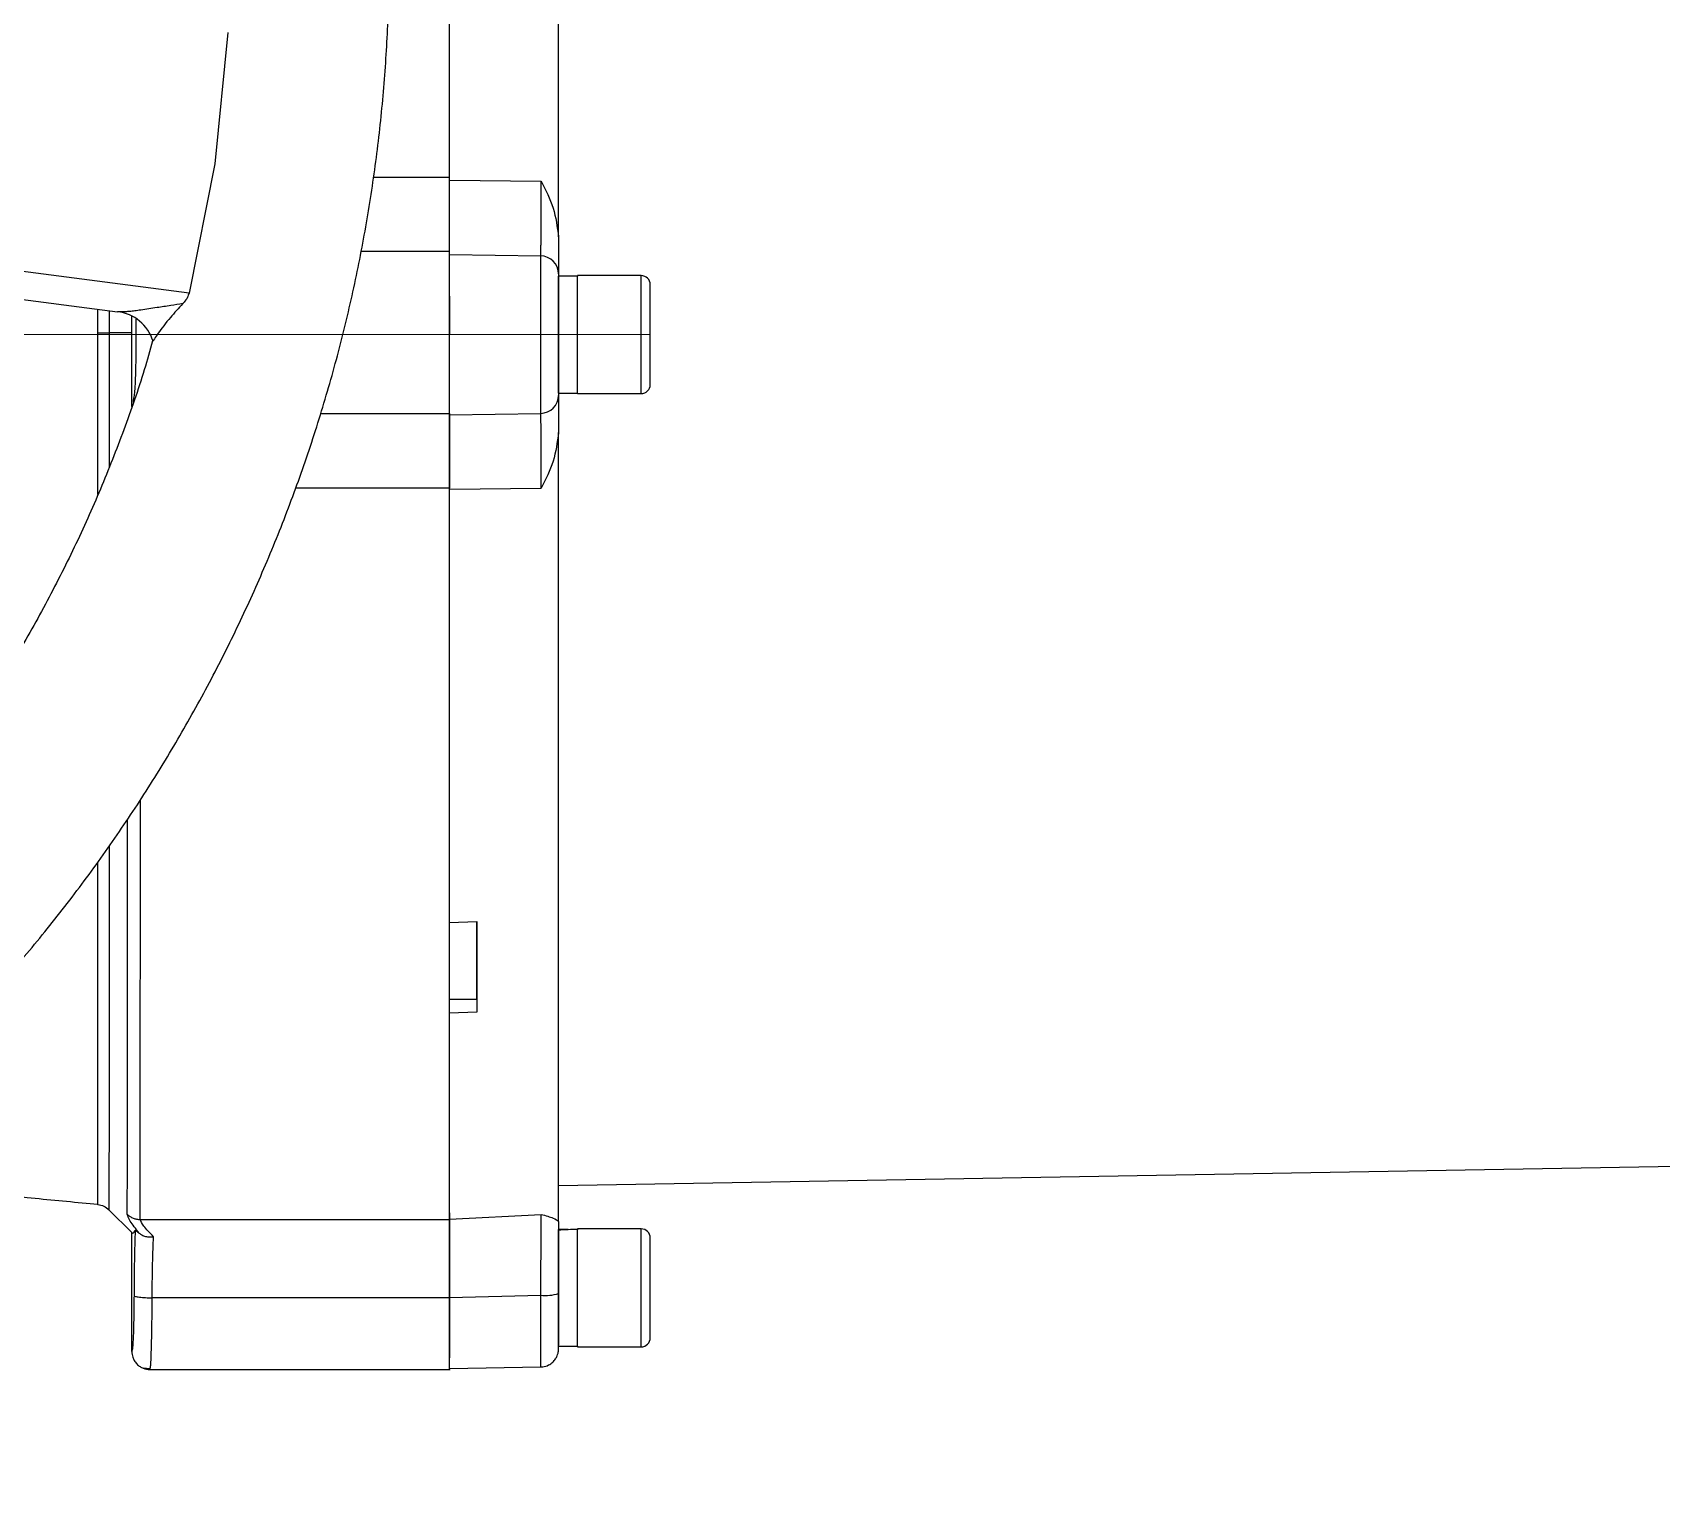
# Model space of a CAD drawing. Header units: millimetres. Extents: x 2371 to 4515, y 843 to 2359.
# Drawn here: x 3357 to 3536.4, y 1078.8 to 1241 of the extents above; entities that cross this region are included whole.
import ezdxf

# ---------------------------------------------------------------- set-up
doc = ezdxf.new("R2010")
doc.units = ezdxf.units.MM
doc.linetypes.add('CENTER2', pattern=[28.575, 19.05, -3.175, 3.175, -3.175])
doc.layers.add('中心线', color=1, linetype='CENTER2', lineweight=13)

msp = doc.modelspace()

# ---------------------------------------------------------------- linework, layer by layer
at = {"color": 7, "linetype": 'Continuous', "lineweight": 25}
for p, q in [((3378.507, 1241.045), (3377.046, 1226.591)), ((3377.045, 1226.588), (3374.218, 1212.336)), ((3377.046, 1226.591), (3377.045, 1226.588)), ((3394.516, 1225.103), (3402.915, 1225.103)), ((3402.915, 1224.799), (3413.02, 1224.679)), ((3374.218, 1212.336), (3340.386, 1216.738)), ((3402.915, 1216.928), (3393.152, 1216.928)), ((3402.915, 1216.596), (3412.95, 1216.447)), ((3340.765, 1213.595), (3366.349, 1210.296)), ((3417.015, 1214.21), (3414.915, 1214.21)), ((3424.015, 1214.27), (3417.015, 1214.27)), ((3417.015, 1214.27), (3417.015, 1214.21)), ((3364.187, 1207.975), (3364.187, 1210.574)), ((3365.411, 1210.417), (3365.411, 1207.977)), ((3367.915, 1207.982), (3367.915, 1209.781)), ((3367.916, 1207.982), (3367.916, 1209.78)), ((3367.916, 1207.982), (3365.411, 1207.977)), ((3367.915, 1199.873), (3367.915, 1207.982)), ((3402.915, 1203.521), (3402.915, 1203.77)), ((3414.915, 1201.33), (3417.015, 1201.33)), ((3417.015, 1201.27), (3424.015, 1201.27)), ((3388.704, 1199.067), (3402.915, 1199.067)), ((3402.915, 1198.945), (3412.95, 1199.094)), ((3402.915, 1190.856), (3385.936, 1190.856)), ((3402.915, 1190.743), (3413.02, 1190.862)), ((3402.915, 1143.016), (3405.915, 1143.128)), ((3402.915, 1134.556), (3405.915, 1134.556)), ((3405.915, 1134.556), (3405.915, 1133.133)), ((3405.915, 1133.133), (3402.915, 1133.021)), ((3414.915, 1114.03), (3544.441, 1116.291)), ((3365.402, 1111.37), (3367.915, 1108.854)), ((3402.915, 1111.051), (3402.915, 1110.351)), ((3402.915, 1110.351), (3413.02, 1110.868)), ((3367.915, 1095.771), (3367.915, 1108.855)), ((3368.835, 1110.3), (3402.915, 1110.3)), ((3414.915, 1107.11), (3414.915, 1109.21)), ((3414.915, 1109.095), (3414.915, 1106.937)), ((3424.015, 1109.27), (3417.015, 1109.27)), ((3402.915, 1101.673), (3370.159, 1101.673)), ((3402.915, 1101.7), (3412.95, 1101.95)), ((3414.915, 1096.33), (3417.015, 1096.33)), ((3417.015, 1096.27), (3424.015, 1096.27)), ((3369.083, 1093.951), (3369.986, 1093.906)), ((3369.914, 1093.771), (3402.915, 1093.771)), ((3369.916, 1093.771), (3369.955, 1093.954)), ((3402.915, 1093.88), (3412.95, 1094.055))]:
    msp.add_line(p, q, dxfattribs=at)
at = {"color": 7, "linetype": 'Continuous', "lineweight": 25, "flags": 128}
for points in [[(3412.95, 1199.094), (3412.95, 1199.458), (3412.95, 1200.191), (3412.95, 1201.259), (3412.95, 1202.616), (3412.95, 1204.202), (3412.95, 1205.946), (3412.95, 1207.771), (3412.95, 1209.595), (3412.95, 1211.339), (3412.95, 1212.925), (3412.95, 1214.282), (3412.95, 1215.35), (3412.95, 1216.083), (3412.95, 1216.447)], [(3414.915, 1201.33), (3414.915, 1201.346), (3414.915, 1201.626), (3414.915, 1202.242), (3414.915, 1203.16), (3414.915, 1204.33), (3414.915, 1205.689), (3414.915, 1207.161), (3414.915, 1208.667), (3414.915, 1210.123), (3414.915, 1211.451), (3414.915, 1212.578), (3414.915, 1213.441), (3414.915, 1213.995), (3414.915, 1214.208), (3414.915, 1214.21)], [(3417.015, 1201.33), (3417.015, 1201.314), (3417.015, 1201.314), (3417.015, 1201.662), (3417.015, 1202.339), (3417.015, 1203.31), (3417.015, 1204.52), (3417.015, 1205.906), (3417.015, 1207.392), (3417.015, 1208.899), (3417.015, 1210.345), (3417.015, 1211.652), (3417.015, 1212.749), (3417.015, 1213.579), (3417.015, 1214.095), (3417.015, 1214.27), (3417.015, 1214.27)], [(3417.015, 1201.33), (3417.015, 1201.332), (3417.015, 1201.545), (3417.015, 1202.099), (3417.015, 1202.963), (3417.015, 1204.089), (3417.015, 1205.417), (3417.015, 1206.874), (3417.015, 1208.379), (3417.015, 1209.851), (3417.015, 1211.21), (3417.015, 1212.38), (3417.015, 1213.298), (3417.015, 1213.914), (3417.015, 1214.194), (3417.015, 1214.21)], [(3424.015, 1201.27), (3424.015, 1201.314), (3424.015, 1201.662), (3424.015, 1202.339), (3424.015, 1203.31), (3424.015, 1204.52), (3424.015, 1205.906), (3424.015, 1207.392), (3424.015, 1208.899), (3424.015, 1210.345), (3424.015, 1211.652), (3424.015, 1212.749), (3424.015, 1213.579), (3424.015, 1214.095), (3424.015, 1214.27)], [(3414.915, 1109.21), (3414.915, 1109.034), (3414.915, 1108.515), (3414.915, 1107.683), (3414.915, 1106.903)], [(3414.915, 1096.33), (3414.915, 1096.393), (3414.915, 1096.775), (3414.915, 1097.486), (3414.915, 1098.485), (3414.915, 1099.719), (3414.915, 1101.119), (3414.915, 1102.61), (3414.915, 1104.11), (3414.915, 1105.536), (3414.915, 1106.811), (3414.915, 1107.865), (3414.915, 1108.64), (3414.915, 1109.095)], [(3417.015, 1102.77), (3417.015, 1104.269), (3417.015, 1105.687), (3417.015, 1106.948), (3417.015, 1107.984), (3417.015, 1108.739), (3417.015, 1109.171), (3417.015, 1109.259), (3417.015, 1109.156)], [(3417.015, 1096.33), (3417.015, 1096.359), (3417.015, 1096.676), (3417.015, 1097.326), (3417.015, 1098.273), (3417.015, 1099.467), (3417.015, 1100.841), (3417.015, 1102.321), (3417.015, 1103.825), (3417.015, 1105.272), (3417.015, 1106.581), (3417.015, 1107.683), (3417.015, 1108.515), (3417.015, 1109.034), (3417.015, 1109.21)], [(3424.015, 1102.77), (3424.015, 1104.269), (3424.015, 1105.687), (3424.015, 1106.948), (3424.015, 1107.984), (3424.015, 1108.739), (3424.015, 1109.171), (3424.015, 1109.27)], [(3414.915, 1106.937), (3414.915, 1106.427), (3414.915, 1105.62), (3414.915, 1104.581), (3414.915, 1103.396), (3414.915, 1102.161), (3414.915, 1102.138)], [(3412.95, 1094.055), (3412.95, 1094.248), (3412.95, 1094.819), (3412.95, 1095.743), (3412.95, 1096.978), (3412.95, 1098.469), (3412.95, 1100.152), (3412.95, 1101.95)], [(3417.015, 1096.33), (3417.015, 1096.281), (3417.015, 1096.369), (3417.015, 1096.802), (3417.015, 1097.556), (3417.015, 1098.592), (3417.015, 1099.853), (3417.015, 1101.271), (3417.015, 1102.77)], [(3424.015, 1096.27), (3424.015, 1096.369), (3424.015, 1096.802), (3424.015, 1097.556), (3424.015, 1098.592), (3424.015, 1099.853), (3424.015, 1101.271), (3424.015, 1102.77)]]:
    msp.add_lwpolyline(points, dxfattribs=at)
at = {"color": 7, "linetype": 'Continuous', "lineweight": 25}
for centre, radius, start, end in [((3412.92, 1214.452), 1.995, 0.12481, 89.13021), ((3424.015, 1213.27), 1, 360, 90), ((3365.802, 1205.659), 4.668, 17.58427, 83.2716), ((3364.129, 1872.03), 664.054, 270.005021, 270.110676), ((3424.015, 1202.27), 1, 270, 360), ((3412.92, 1201.089), 1.995, 270.86979, 359.87519), ((3424.015, 1108.27), 1, 360, 90), ((3413.431, 1107.279), 5.35, 264.84154, 286.10398), ((3424.015, 1097.27), 1, 270, 360)]:
    msp.add_arc(centre, radius, start, end, dxfattribs=at)
for centre, major_axis, ratio, start_param, end_param in [((3367.915, 1207.771), (0, 98.916), 0.0000054, 4.6323855, 4.7145267), ((3368.034, 1207.778), (0.007, 98.975), 0.0349473, 3.1091985, 3.2162788), ((3414.915, 1102.77), (11.154, 0), 0.5773521, 1.4765232, 1.5707963), ((3417.015, 1102.77), (11.154, 0), 0.5773521, 1.5707963, 1.760193)]:
    msp.add_ellipse(centre, major_axis=major_axis, ratio=ratio, start_param=start_param, end_param=end_param, dxfattribs=at)
for points, knots in [([(3225.482, 1078.805), (3228.043, 1078.83), (3231.623, 1078.865), (3236.892, 1079.144), (3241.357, 1079.479), (3246.673, 1080.044), (3252.242, 1080.818), (3258.055, 1081.828), (3264.026, 1083.084), (3270.102, 1084.595), (3276.24, 1086.365), (3282.406, 1088.399), (3288.569, 1090.699), (3294.706, 1093.264), (3300.794, 1096.094), (3306.814, 1099.188), (3312.746, 1102.543), (3318.575, 1106.155), (3324.285, 1110.021), (3329.861, 1114.135), (3335.288, 1118.492), (3340.554, 1123.086), (3345.645, 1127.911), (3350.55, 1132.958), (3355.257, 1138.221), (3359.755, 1143.691), (3364.033, 1149.36), (3368.081, 1155.217), (3371.891, 1161.253), (3375.453, 1167.459), (3378.758, 1173.824), (3381.799, 1180.336), (3384.568, 1186.986), (3387.058, 1193.76), (3389.264, 1200.648), (3391.178, 1207.637), (3392.797, 1214.714), (3394.115, 1221.868), (3395.128, 1229.085), (3395.832, 1236.352), (3396.225, 1243.656), (3396.304, 1250.984), (3396.067, 1258.322), (3395.513, 1265.657), (3394.641, 1272.974), (3393.45, 1280.261), (3391.942, 1287.504), (3390.117, 1294.689), (3387.977, 1301.802), (3385.523, 1308.829), (3382.758, 1315.758), (3379.685, 1322.574), (3376.308, 1329.265), (3372.631, 1335.816), (3368.657, 1342.216), (3364.392, 1348.452), (3359.841, 1354.51), (3355.009, 1360.378), (3349.902, 1366.045), (3344.525, 1371.497), (3339.078, 1376.545), (3333.605, 1381.197), (3328.147, 1385.466), (3322.522, 1389.509), (3316.74, 1393.317), (3310.813, 1396.885), (3304.75, 1400.207), (3298.565, 1403.278), (3292.268, 1406.091), (3285.874, 1408.643), (3279.399, 1410.929), (3272.862, 1412.945), (3266.287, 1414.688), (3259.714, 1416.153), (3253.22, 1417.334), (3246.93, 1418.231), (3241.407, 1418.815), (3236.524, 1419.182), (3231.7, 1419.422), (3225.725, 1419.539), (3220.209, 1419.429), (3214.939, 1419.157), (3210.475, 1418.82), (3205.159, 1418.255), (3199.59, 1417.481), (3193.776, 1416.471), (3187.805, 1415.215), (3181.729, 1413.705), (3175.591, 1411.934), (3169.426, 1409.9), (3163.262, 1407.6), (3157.126, 1405.035), (3151.038, 1402.205), (3145.018, 1399.111), (3139.085, 1395.756), (3133.256, 1392.144), (3127.546, 1388.278), (3121.971, 1384.164), (3116.544, 1379.807), (3111.278, 1375.213), (3106.187, 1370.388), (3101.282, 1365.341), (3096.575, 1360.078), (3092.077, 1354.608), (3087.799, 1348.94), (3083.75, 1343.082), (3079.94, 1337.046), (3076.379, 1330.84), (3073.074, 1324.475), (3070.031, 1317.963), (3067.269, 1311.312), (3064.932, 1305.03), (3063.654, 1300.924), (3063.09, 1299.116)], [0, 0, 0, 0, 0.0102074, 0.014274, 0.021037, 0.0280561, 0.0355867, 0.0434511, 0.0515783, 0.0599113, 0.0684099, 0.0770439, 0.085791, 0.0946336, 0.1035582, 0.112554, 0.1216124, 0.1307262, 0.1398897, 0.1490979, 0.1583469, 0.1676331, 0.1769537, 0.1863062, 0.1956884, 0.2050985, 0.2145348, 0.2239961, 0.233481, 0.2429885, 0.2525178, 0.262068, 0.2716385, 0.2812287, 0.2908382, 0.3004664, 0.3101132, 0.3197782, 0.3294613, 0.3391624, 0.3488814, 0.3586183, 0.3683733, 0.3781464, 0.387938, 0.3977483, 0.4075776, 0.4174265, 0.4272956, 0.4371854, 0.4470968, 0.4570307, 0.4669882, 0.4769704, 0.486979, 0.4970156, 0.5070822, 0.5171812, 0.5273154, 0.5374882, 0.5477037, 0.5569145, 0.5661226, 0.5753266, 0.5845258, 0.5937191, 0.6029052, 0.6120821, 0.6212471, 0.6303962, 0.6395236, 0.6486197, 0.6576679, 0.6666375, 0.6754633, 0.6839789, 0.6919633, 0.6976055, 0.7035012, 0.7112199, 0.7214273, 0.7254939, 0.7322569, 0.739276, 0.7468066, 0.754671, 0.7627982, 0.7711312, 0.7796298, 0.7882638, 0.7970109, 0.8058535, 0.8147781, 0.8237739, 0.8328323, 0.8419461, 0.8511096, 0.8603178, 0.8695668, 0.878853, 0.8881736, 0.8975261, 0.9069083, 0.9163184, 0.9257547, 0.935216, 0.9447009, 0.9542084, 0.9637377, 0.9732879, 0.9828584, 0.9924486, 1, 1, 1, 1]), ([(3402.915, 1225.103), (3402.915, 1228.397), (3402.915, 1234.985), (3402.915, 1244.538), (3402.915, 1253.72), (3402.915, 1262.429), (3402.915, 1270.542), (3402.915, 1277.278), (3402.915, 1280.958), (3402.915, 1282.432)], [0, 0, 0, 0, 0.149957, 0.2999139, 0.4498709, 0.5998278, 0.7497848, 0.8997417, 1, 1, 1, 1]), ([(3402.915, 1216.596), (3402.915, 1216.823), (3402.915, 1217.275), (3402.915, 1219.154), (3402.915, 1221.698), (3402.915, 1223.764), (3402.915, 1224.799)], [0, 0, 0, 0, 0.25006523, 0.49944561, 0.74938637, 1, 1, 1, 1]), ([(3412.95, 1216.447), (3412.956, 1216.544), (3412.967, 1216.728), (3412.979, 1217.33), (3412.99, 1217.945), (3412.997, 1218.487), (3413.009, 1219.582), (3413.018, 1221.541), (3413.019, 1223.648), (3413.02, 1224.679)], [0, 0, 0, 0, 0.14905892, 0.28448604, 0.36525303, 0.43740721, 0.50045229, 0.75546744, 1, 1, 1, 1]), ([(3413.02, 1224.679), (3413.507, 1223.708), (3414.477, 1221.775), (3414.77, 1219.628), (3414.915, 1218.56)], [0, 0, 0, 0, 0.5024427, 1, 1, 1, 1]), ([(3414.915, 1218.56), (3414.915, 1218.008), (3414.915, 1216.906), (3414.915, 1215.686), (3414.915, 1214.8), (3414.915, 1214.571), (3414.915, 1214.456)], [0, 0, 0, 0, 0.250755, 0.4999887, 0.7492331, 1, 1, 1, 1]), ([(3402.915, 1203.682), (3402.915, 1204.056), (3402.915, 1205.334), (3402.915, 1208.036), (3402.915, 1211.265), (3402.915, 1214.085), (3402.915, 1216.19), (3402.915, 1216.682), (3402.915, 1216.928)], [0, 0, 0, 0, 0.0763206, 0.2610565, 0.4457924, 0.6305282, 0.8152641, 1, 1, 1, 1]), ([(3425.015, 1202.27), (3425.015, 1202.344), (3425.015, 1202.457), (3425.015, 1203.142), (3425.015, 1203.852), (3425.015, 1204.733), (3425.015, 1206.014), (3425.015, 1207.77), (3425.015, 1209.526), (3425.015, 1210.807), (3425.015, 1211.688), (3425.015, 1212.398), (3425.015, 1213.084), (3425.015, 1213.197), (3425.015, 1213.27)], [0, 0, 0, 0, 0.1197284, 0.1841803, 0.25, 0.3158197, 0.3802716, 0.5, 0.6197284, 0.6841803, 0.75, 0.8158197, 0.8802716, 1, 1, 1, 1]), ([(3373.533, 1211.186), (3373.089, 1211.115), (3372.126, 1210.962), (3370.563, 1210.723), (3369.248, 1210.516), (3368.27, 1210.386), (3367.706, 1210.322), (3367.178, 1210.279), (3366.703, 1210.259), (3366.457, 1210.284), (3366.349, 1210.296)], [0, 0, 0, 0, 0.1610959, 0.3500594, 0.5867226, 0.6799971, 0.7629362, 0.835774, 0.9281692, 1, 1, 1, 1]), ([(3373.533, 1211.186), (3373.069, 1210.676), (3372.018, 1209.52), (3370.967, 1208.163), (3370.407, 1207.333), (3370.264, 1207.09), (3370.251, 1207.067), (3370.252, 1207.069), (3370.252, 1207.07)], [0, 0, 0, 0, 0.296932, 0.6736495, 0.8400755, 0.9606673, 0.9947876, 1, 1, 1, 1]), ([(3374.218, 1212.336), (3374.165, 1212.18), (3374.036, 1211.8), (3373.762, 1211.44), (3373.58, 1211.238), (3373.533, 1211.186)], [0, 0, 0, 0, 0.3410071, 0.8286347, 1, 1, 1, 1]), ([(3402.915, 1211.77), (3402.915, 1211.885), (3402.915, 1212.148), (3402.915, 1211.787), (3402.915, 1210.857), (3402.915, 1209.439), (3402.915, 1208.327), (3402.915, 1207.771)], [0, 0, 0, 0, 0.1621533, 0.371615, 0.5810766, 0.7905383, 1, 1, 1, 1]), ([(3368.369, 1209.492), (3368.372, 1208.941), (3368.381, 1207.547), (3368.362, 1205.187), (3368.313, 1203.096), (3368.243, 1201.589), (3368.19, 1201.241), (3368.162, 1201.051)], [0, 0, 0, 0, 0.1446681, 0.3655212, 0.6066409, 0.7853277, 1, 1, 1, 1]), ([(3364.187, 1190.152), (3364.187, 1193.1), (3364.187, 1199.003), (3364.187, 1204.982), (3364.187, 1207.975)], [0, 0, 0, 0, 0.4994879, 1, 1, 1, 1]), ([(3365.411, 1207.977), (3365.411, 1204.818), (3365.411, 1199.852), (3365.411, 1194.956), (3365.411, 1193.174)], [0, 0, 0, 0, 0.63598219, 1, 1, 1, 1]), ([(3370.212, 1207.077), (3369.912, 1206.015), (3368.975, 1202.71), (3367.069, 1197.259), (3364.51, 1190.732), (3361.625, 1184.32), (3358.44, 1178.032), (3354.952, 1171.883), (3351.167, 1165.888), (3347.091, 1160.058), (3342.728, 1154.409), (3338.084, 1148.954), (3333.165, 1143.705), (3328.156, 1138.848), (3323.101, 1134.376), (3318.043, 1130.278), (3312.815, 1126.404), (3307.427, 1122.763), (3301.891, 1119.359), (3296.218, 1116.201), (3290.421, 1113.294), (3284.514, 1110.644), (3278.51, 1108.255), (3272.428, 1106.132), (3266.288, 1104.279), (3260.121, 1102.701), (3253.977, 1101.403), (3247.968, 1100.39), (3242.401, 1099.679), (3237.555, 1099.234), (3233.086, 1098.956), (3229.181, 1098.818), (3226.581, 1098.809), (3225.533, 1098.805)], [0, 0, 0, 0, 0.0170783, 0.0531439, 0.089298, 0.1255445, 0.1618882, 0.1983346, 0.2348901, 0.2715626, 0.3083611, 0.3452967, 0.3823824, 0.4196345, 0.4532144, 0.4867833, 0.5203362, 0.5538698, 0.5873798, 0.6208602, 0.654303, 0.6876965, 0.7210233, 0.7542563, 0.7873511, 0.8202281, 0.8527303, 0.8844984, 0.9144909, 0.939551, 0.9597807, 0.9837802, 1, 1, 1, 1]), ([(3368.162, 1201.051), (3368.144, 1200.967), (3368.109, 1200.808), (3368.076, 1200.462), (3368.06, 1200.297)], [0, 0, 0, 0, 0.5255504, 1, 1, 1, 1]), ([(3414.915, 1201.085), (3414.915, 1200.97), (3414.915, 1200.741), (3414.915, 1199.855), (3414.915, 1198.635), (3414.915, 1197.534), (3414.915, 1196.981)], [0, 0, 0, 0, 0.2507669, 0.5000113, 0.749245, 1, 1, 1, 1]), ([(3402.915, 1190.743), (3402.915, 1191.775), (3402.915, 1193.837), (3402.915, 1196.381), (3402.915, 1198.262), (3402.915, 1198.717), (3402.915, 1198.945)], [0, 0, 0, 0, 0.25004665, 0.49944856, 0.74939592, 1, 1, 1, 1]), ([(3413.02, 1190.862), (3413.019, 1191.896), (3413.019, 1193.289), (3413.013, 1194.823), (3413.009, 1195.703), (3413.003, 1196.542), (3412.993, 1197.368), (3412.981, 1198.151), (3412.967, 1198.813), (3412.956, 1198.997), (3412.95, 1199.094)], [0, 0, 0, 0, 0.2442896, 0.3290361, 0.4144898, 0.500125, 0.5979924, 0.7157703, 0.8510724, 1, 1, 1, 1]), ([(3414.915, 1196.981), (3414.77, 1195.913), (3414.477, 1193.767), (3413.507, 1191.833), (3413.02, 1190.862)], [0, 0, 0, 0, 0.4975573, 1, 1, 1, 1]), ([(3368.835, 1110.3), (3368.836, 1110.906), (3368.839, 1112.106), (3368.842, 1114.872), (3368.845, 1118.238), (3368.849, 1122.625), (3368.852, 1128.165), (3368.856, 1134.963), (3368.859, 1142.348), (3368.861, 1149.528), (3368.863, 1154.445), (3368.863, 1156.549)], [0, 0, 0, 0, 0.1074926, 0.2126392, 0.3154396, 0.4158938, 0.5461536, 0.6722446, 0.7941664, 0.9119185, 1, 1, 1, 1]), ([(3367.42, 1110.877), (3367.421, 1111.433), (3367.423, 1112.525), (3367.427, 1114.969), (3367.43, 1117.87), (3367.433, 1121.206), (3367.436, 1124.881), (3367.438, 1129.434), (3367.442, 1134.947), (3367.445, 1141.461), (3367.447, 1147.897), (3367.449, 1152.319), (3367.449, 1154.39)], [0, 0, 0, 0, 0.1035581, 0.2035099, 0.2998551, 0.392593, 0.4817231, 0.567245, 0.6887335, 0.8021064, 0.9073615, 1, 1, 1, 1]), ([(3365.409, 1151.438), (3365.409, 1149.87), (3365.409, 1145.735), (3365.409, 1139.674), (3365.408, 1133.277), (3365.407, 1127.621), (3365.406, 1122.73), (3365.406, 1118.657), (3365.405, 1115.449), (3365.404, 1113.101), (3365.403, 1111.773), (3365.402, 1111.224), (3365.402, 1111.378), (3365.402, 1111.382)], [0, 0, 0, 0, 0.0633626, 0.1671091, 0.2708556, 0.3746022, 0.4783487, 0.5820952, 0.6858417, 0.7895882, 0.8933347, 0.9970812, 1, 1, 1, 1]), ([(3364.176, 1111.957), (3364.176, 1111.954), (3364.177, 1111.84), (3364.177, 1112.241), (3364.178, 1113.172), (3364.179, 1114.718), (3364.179, 1116.7), (3364.18, 1119.059), (3364.18, 1121.808), (3364.181, 1124.913), (3364.182, 1128.325), (3364.182, 1131.121), (3364.183, 1133.137), (3364.183, 1134.325), (3364.183, 1135.51), (3364.183, 1136.689), (3364.183, 1137.86), (3364.184, 1139.02), (3364.184, 1142.104), (3364.184, 1145.541), (3364.185, 1148.938), (3364.185, 1149.666)], [0, 0, 0, 0, 0.0029077, 0.0949925, 0.1832887, 0.2677958, 0.3485137, 0.4254418, 0.4985799, 0.5759913, 0.6486482, 0.7165502, 0.7383478, 0.7596059, 0.7803246, 0.8005039, 0.8201437, 0.839244, 0.8578049, 0.9695111, 1, 1, 1, 1]), ([(3405.915, 1134.556), (3405.915, 1136.126), (3405.915, 1138.834), (3405.915, 1141.857), (3405.915, 1143.128)], [0, 0, 0, 0, 0.5796371, 1, 1, 1, 1]), ([(3331.921, 1115.85), (3335.604, 1115.324), (3344.039, 1114.12), (3354.797, 1112.848), (3361.879, 1112.198), (3364.179, 1111.986)], [0, 0, 0, 0, 0.34342, 0.7867455, 1, 1, 1, 1]), ([(3364.176, 1111.947), (3364.407, 1111.904), (3364.869, 1111.817), (3365.228, 1111.515), (3365.408, 1111.364)], [0, 0, 0, 0, 0.5000711, 1, 1, 1, 1]), ([(3368.725, 1108.806), (3368.346, 1109.287), (3367.61, 1110.22), (3367.482, 1110.662), (3367.42, 1110.877)], [0, 0, 0, 0, 0.5146876, 1, 1, 1, 1]), ([(3367.42, 1110.877), (3367.517, 1110.792), (3367.712, 1110.619), (3368.065, 1110.439), (3368.443, 1110.321), (3368.705, 1110.307), (3368.835, 1110.3)], [0, 0, 0, 0, 0.2475722, 0.5, 0.7524278, 1, 1, 1, 1]), ([(3412.95, 1101.95), (3412.956, 1102.591), (3412.967, 1103.814), (3412.979, 1105.294), (3412.989, 1106.383), (3412.997, 1107.149), (3413.009, 1108.436), (3413.017, 1110.016), (3413.019, 1110.588), (3413.02, 1110.868)], [0, 0, 0, 0, 0.1490589, 0.284486, 0.365253, 0.4374072, 0.5004523, 0.7554674, 1, 1, 1, 1]), ([(3413.02, 1110.868), (3413.507, 1110.731), (3414.477, 1110.458), (3414.769, 1110.217), (3414.915, 1110.097)], [0, 0, 0, 0, 0.5024427, 1, 1, 1, 1]), ([(3368.285, 1109.079), (3368.269, 1108.598), (3368.237, 1107.636), (3368.201, 1105.897), (3368.172, 1103.988), (3368.164, 1102.607), (3368.16, 1101.917)], [0, 0, 0, 0, 0.2423696, 0.4853152, 0.7431963, 1, 1, 1, 1]), ([(3368.285, 1109.079), (3368.306, 1109.088), (3368.337, 1109.102), (3368.501, 1108.994), (3368.631, 1108.889), (3368.71, 1108.819), (3368.725, 1108.806)], [0, 0, 0, 0, 0.5019977, 0.7519527, 0.9535485, 1, 1, 1, 1]), ([(3368.725, 1108.806), (3368.823, 1108.731), (3369.026, 1108.576), (3369.417, 1108.435), (3369.856, 1108.363), (3370.165, 1108.388), (3370.321, 1108.401)], [0, 0, 0, 0, 0.2386671, 0.4926942, 0.7442037, 1, 1, 1, 1]), ([(3370.321, 1108.401), (3369.904, 1108.829), (3369.078, 1109.678), (3368.915, 1110.094), (3368.835, 1110.3)], [0, 0, 0, 0, 0.5050283, 1, 1, 1, 1]), ([(3402.915, 1101.7), (3402.915, 1102.746), (3402.915, 1104.834), (3402.915, 1107.483), (3402.915, 1109.504), (3402.915, 1110.068), (3402.915, 1110.351)], [0, 0, 0, 0, 0.2500652, 0.4994456, 0.7493864, 1, 1, 1, 1]), ([(3414.915, 1110.097), (3414.915, 1109.563), (3414.915, 1108.498), (3414.915, 1106.542), (3414.915, 1104.413), (3414.915, 1102.898), (3414.915, 1102.138)], [0, 0, 0, 0, 0.250755, 0.4999887, 0.7492331, 1, 1, 1, 1]), ([(3370.159, 1101.673), (3370.163, 1102.29), (3370.173, 1103.549), (3370.207, 1105.343), (3370.255, 1107.038), (3370.299, 1107.941), (3370.321, 1108.401)], [0, 0, 0, 0, 0.2356127, 0.4808109, 0.7356041, 1, 1, 1, 1]), ([(3402.915, 1106.77), (3402.915, 1106.885), (3402.915, 1107.148), (3402.915, 1106.787), (3402.915, 1105.857), (3402.915, 1104.439), (3402.915, 1103.327), (3402.915, 1102.771)], [0, 0, 0, 0, 0.1621502, 0.3716126, 0.5810751, 0.7905375, 1, 1, 1, 1]), ([(3425.015, 1102.77), (3425.015, 1103.462), (3425.015, 1104.526), (3425.015, 1105.807), (3425.015, 1106.688), (3425.015, 1107.398), (3425.015, 1108.084), (3425.015, 1108.197), (3425.015, 1108.27)], [0, 0, 0, 0, 0.2394568, 0.3683607, 0.5, 0.6316393, 0.7605432, 1, 1, 1, 1]), ([(3368.16, 1101.917), (3368.153, 1101.084), (3368.139, 1099.417), (3368.081, 1097.404), (3368.004, 1096.021), (3367.945, 1095.855), (3367.915, 1095.771)], [0, 0, 0, 0, 0.2501088, 0.5000493, 0.7500207, 1, 1, 1, 1]), ([(3368.16, 1101.917), (3368.195, 1101.887), (3368.268, 1101.825), (3368.736, 1101.744), (3369.401, 1101.687), (3369.913, 1101.678), (3370.159, 1101.673)], [0, 0, 0, 0, 0.2409388, 0.5005407, 0.7598409, 1, 1, 1, 1]), ([(3369.955, 1093.954), (3369.962, 1093.979), (3369.983, 1094.052), (3370.027, 1094.673), (3370.085, 1096.03), (3370.139, 1098.521), (3370.152, 1100.645), (3370.159, 1101.673)], [0, 0, 0, 0, 0.0675681, 0.1998133, 0.4374294, 0.7275623, 1, 1, 1, 1]), ([(3402.915, 1093.774), (3402.915, 1093.773), (3402.915, 1093.579), (3402.915, 1094.263), (3402.915, 1095.866), (3402.915, 1098.491), (3402.915, 1100.613), (3402.915, 1101.673)], [0, 0, 0, 0, 0.00146, 0.251095, 0.50073, 0.750365, 1, 1, 1, 1]), ([(3414.915, 1102.138), (3414.915, 1101.319), (3414.915, 1099.681), (3414.915, 1097.748), (3414.915, 1096.63), (3414.915, 1096.477), (3414.915, 1096.464)], [0, 0, 0, 0, 0.3230439, 0.6460878, 0.9691318, 1, 1, 1, 1]), ([(3425.015, 1097.27), (3425.015, 1097.344), (3425.015, 1097.457), (3425.015, 1098.142), (3425.015, 1098.852), (3425.015, 1099.733), (3425.015, 1101.014), (3425.015, 1102.078), (3425.015, 1102.77)], [0, 0, 0, 0, 0.2394568, 0.3683607, 0.5, 0.6316393, 0.7605432, 1, 1, 1, 1]), ([(3402.915, 1098.77), (3402.915, 1098.727), (3402.915, 1097.661), (3402.915, 1096.22), (3402.915, 1095.395), (3402.915, 1095.077)], [0, 0, 0, 0, 0.0255431, 0.6246336, 1, 1, 1, 1]), ([(3412.943, 1094.084), (3413.019, 1094.077), (3413.325, 1094.048), (3413.802, 1094.235), (3414.272, 1094.555), (3414.578, 1094.917), (3414.762, 1095.262), (3414.859, 1095.559), (3414.9, 1095.787), (3414.912, 1095.937), (3414.915, 1096.012), (3414.915, 1096.042), (3414.915, 1096.047), (3414.915, 1096.05), (3414.915, 1096.051), (3414.915, 1096.053), (3414.915, 1096.055), (3414.915, 1096.066), (3414.915, 1096.134), (3414.915, 1096.384), (3414.915, 1096.464)], [0, 0, 0, 0, 0.0427535, 0.1716137, 0.274933, 0.3619927, 0.4349672, 0.4936953, 0.5372005, 0.5648057, 0.5779833, 0.5802423, 0.5811791, 0.5818638, 0.5828222, 0.5846676, 0.5898798, 0.6180464, 0.8773136, 1, 1, 1, 1]), ([(3367.915, 1095.771), (3367.935, 1095.555), (3367.967, 1095.202), (3368.185, 1094.738), (3368.454, 1094.379), (3368.799, 1094.094), (3369.28, 1093.838), (3369.666, 1093.797), (3369.916, 1093.771)], [0, 0, 0, 0, 0.2060336, 0.3367467, 0.4847907, 0.6326865, 0.7619928, 1, 1, 1, 1]), ([(3369.188, 1093.946), (3369.275, 1093.91), (3369.526, 1093.806), (3369.78, 1093.862), (3369.944, 1093.898)], [0, 0, 0, 0, 0.3495315, 1, 1, 1, 1])]:
    msp.add_open_spline(points, degree=3, knots=knots, dxfattribs=at)
for points in [[(3414.915, 1218.56), (3414.915, 1222.212), (3414.915, 1229.515), (3414.915, 1240.158), (3414.915, 1250.401), (3414.915, 1260.102), (3414.915, 1269.141), (3414.915, 1277.403), (3414.915, 1284.784), (3414.915, 1291.189), (3414.915, 1296.544), (3414.915, 1300.752), (3414.915, 1303.872), (3414.915, 1304.92), (3414.915, 1305.444)], [(3402.915, 1224.799), (3402.915, 1227.712), (3402.915, 1233.54), (3402.915, 1242.034), (3402.915, 1250.263), (3402.915, 1258.134), (3402.915, 1265.635), (3402.915, 1270.228), (3402.915, 1272.525)], [(3402.915, 1216.928), (3402.915, 1217.155), (3402.915, 1217.608), (3402.915, 1219.486), (3402.915, 1222.019), (3402.915, 1224.075), (3402.915, 1225.103)], [(3402.915, 1207.771), (3402.915, 1208.846), (3402.915, 1210.997), (3402.915, 1213.783), (3402.915, 1215.87), (3402.915, 1216.354), (3402.915, 1216.596)], [(3414.915, 1214.456), (3414.915, 1214.29), (3414.915, 1213.957), (3414.915, 1212.383), (3414.915, 1210.252), (3414.915, 1208.598), (3414.915, 1207.771)], [(3402.915, 1198.945), (3402.915, 1199.187), (3402.915, 1199.671), (3402.915, 1201.758), (3402.915, 1204.544), (3402.915, 1206.695), (3402.915, 1207.771)], [(3414.915, 1207.771), (3414.915, 1206.943), (3414.915, 1205.289), (3414.915, 1203.158), (3414.915, 1201.584), (3414.915, 1201.251), (3414.915, 1201.085)], [(3402.915, 1199.067), (3402.915, 1198.836), (3402.915, 1198.374), (3402.915, 1196.485), (3402.915, 1193.943), (3402.915, 1191.885), (3402.915, 1190.856)], [(3414.915, 1110.097), (3414.915, 1110.621), (3414.915, 1111.669), (3414.915, 1114.789), (3414.915, 1118.997), (3414.915, 1124.352), (3414.915, 1130.757), (3414.915, 1138.138), (3414.915, 1146.4), (3414.915, 1155.439), (3414.915, 1165.14), (3414.915, 1175.383), (3414.915, 1186.026), (3414.915, 1193.329), (3414.915, 1196.981)], [(3402.915, 1110.3), (3402.915, 1110.986), (3402.915, 1112.359), (3402.915, 1115.679), (3402.915, 1119.883), (3402.915, 1125.019), (3402.915, 1131.008), (3402.915, 1137.796), (3402.915, 1145.309), (3402.915, 1153.472), (3402.915, 1162.196), (3402.915, 1171.398), (3402.915, 1180.964), (3402.915, 1187.558), (3402.915, 1190.856)], [(3402.915, 1143.016), (3402.915, 1145.313), (3402.915, 1149.906), (3402.915, 1157.407), (3402.915, 1165.278), (3402.915, 1173.507), (3402.915, 1182.001), (3402.915, 1187.829), (3402.915, 1190.743)], [(3402.915, 1134.556), (3402.915, 1136.131), (3402.915, 1139.28), (3402.915, 1142.794), (3402.915, 1144.551)], [(3405.915, 1143.128), (3405.915, 1141.373), (3405.915, 1137.862), (3405.915, 1134.709), (3405.915, 1133.133)], [(3402.915, 1110.351), (3402.915, 1110.939), (3402.915, 1112.114), (3402.915, 1114.867), (3402.915, 1118.314), (3402.915, 1122.515), (3402.915, 1127.36), (3402.915, 1131.134), (3402.915, 1133.021)], [(3402.915, 1110.3), (3402.915, 1110.017), (3402.915, 1109.453), (3402.915, 1107.436), (3402.915, 1104.798), (3402.915, 1102.715), (3402.915, 1101.673)], [(3402.915, 1102.771), (3402.915, 1102.214), (3402.915, 1101.1), (3402.915, 1099.695), (3402.915, 1098.712), (3402.915, 1098.584), (3402.915, 1098.521)], [(3402.915, 1093.88), (3402.915, 1093.994), (3402.915, 1094.221), (3402.915, 1095.985), (3402.915, 1098.538), (3402.915, 1100.646), (3402.915, 1101.7)]]:
    msp.add_open_spline(points, degree=3, dxfattribs=at)
at = {"layer": '中心线', "linetype": 'ByBlock'}
msp.add_line((3425.015, 1207.77), (3215.192, 1207.77), dxfattribs=at)

doc.saveas('drawing.dxf')
